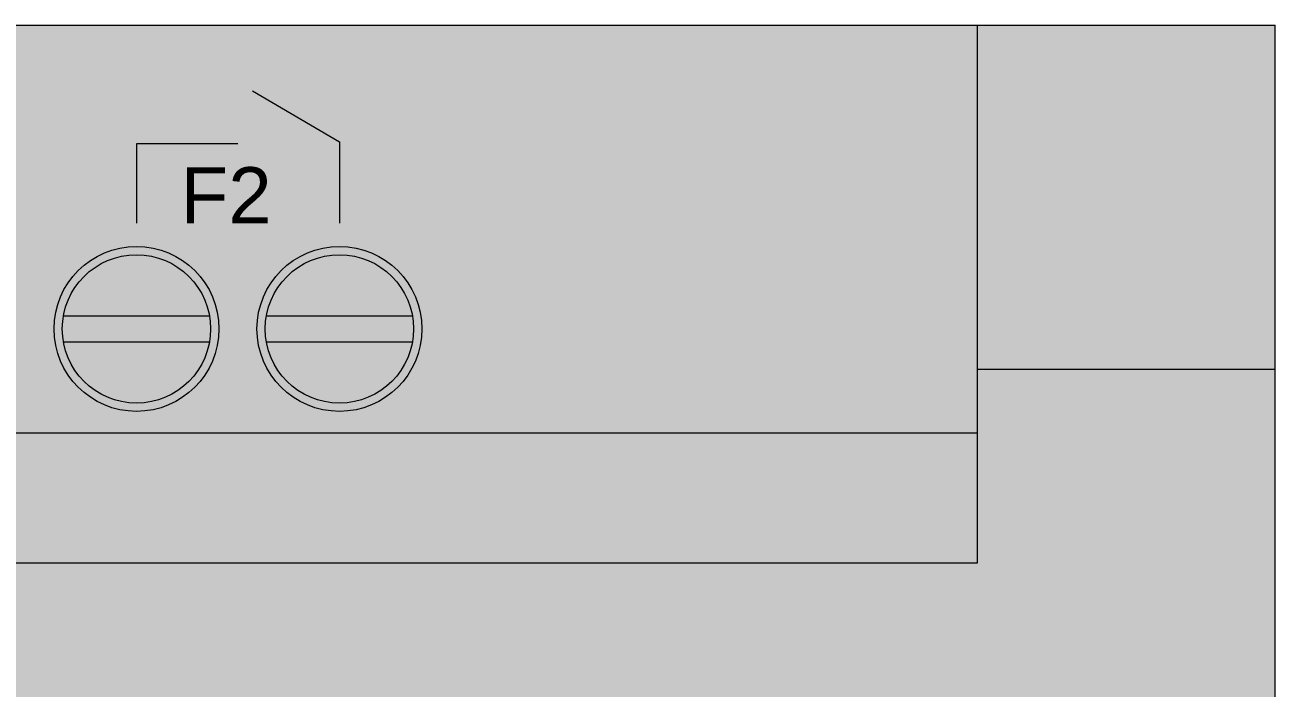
# Model space of a CAD drawing. Header units: millimetres. Extents: x 0 to 212, y 0 to 90.
# Drawn here: x 172.5 to 211.6, y 69.24 to 90 of the extents above; entities that cross this region are included whole.
import ezdxf

# ---------------------------------------------------------------- set-up
doc = ezdxf.new("R2010")
doc.units = ezdxf.units.MM
doc.styles.add('ZENNIO_PRINT', font='arial.ttf')

# ---------------------------------------------------------------- blocks, each defined once
blk = doc.blocks.new('ZENNIO_MAXINBOX_24_COLOURS')
at = {"true_color": 0xd7d9de}
blk.add_hatch(color=254, dxfattribs=at).paths.add_polyline_path([(0, -45), (211.6, -45), (211.6, 45), (0, 45)])
at = {"true_color": 0xcbcdd3}
blk.add_hatch(color=254, dxfattribs=at).paths.add_polyline_path([(9.504, 32.245), (202.283, 32.245), (202.283, 45), (9.504, 45)])
at = {"true_color": 0xe4e5e9}
blk.add_hatch(color=254, dxfattribs=at).paths.add_polyline_path([(202.283, 28.172), (211.6, 28.172), (211.6, 45), (202.283, 45)])
at = {"true_color": 0x5d6365}
h = blk.add_hatch(color=251, dxfattribs=at)
edge = h.paths.add_edge_path()
edge.add_arc((175.984, 35.498), 2.58, 0, 360)
h = blk.add_hatch(color=251, dxfattribs=at)
edge = h.paths.add_edge_path()
edge.add_arc((182.333, 35.498), 2.58, 0, 360)
at = {"true_color": 0xb1b8b9}
h = blk.add_hatch(color=253, dxfattribs=at)
edge = h.paths.add_edge_path()
edge.add_arc((175.984, 35.498), 2.32, 0, 360)
h = blk.add_hatch(color=253, dxfattribs=at)
edge = h.paths.add_edge_path()
edge.add_arc((182.333, 35.498), 2.32, 0, 360)
at = {"true_color": 0x494f50}
for points in [[(173.7, 35.095), (178.268, 35.095), (178.268, 35.901), (173.7, 35.901)], [(180.049, 35.095), (184.617, 35.095), (184.617, 35.901), (180.049, 35.901)]]:
    blk.add_hatch(color=251, dxfattribs=at).paths.add_polyline_path(points)
at = {"true_color": 0xb9bcc3}
blk.add_hatch(color=9, dxfattribs=at).paths.add_polyline_path([(9.504, 28.172), (202.283, 28.172), (202.283, 32.245), (9.504, 32.245)])
at = {"true_color": 0xdcdee2}
blk.add_hatch(color=254, dxfattribs=at).paths.add_polyline_path([(0, 22.571), (211.6, 22.571), (211.6, 28.172), (0, 28.172)])
blk = doc.blocks.new('ZIO-MB24_ENVOLVENTE')
at = {"color": 250, "lineweight": 18, "true_color": 0x3a3d42}
for p, q in [((0, 45), (211.6, 45)), ((202.283, 45), (202.283, 28.172)), ((202.283, 34.234), (211.6, 34.234)), ((9.504, 32.245), (202.283, 32.245)), ((202.283, 28.172), (9.504, 28.172))]:
    blk.add_line(p, q, dxfattribs=at)
for points in [[(211.6, 45), (211.6, -45)], [(173.699, 35.901), (178.269, 35.901)], [(180.048, 35.901), (184.618, 35.901)], [(173.699, 35.095), (178.269, 35.095)], [(180.048, 35.095), (184.618, 35.095)]]:
    blk.add_lwpolyline(points, dxfattribs=at)
for centre, radius in [((175.984, 35.498), 2.58), ((182.333, 35.498), 2.58), ((175.984, 35.498), 2.32), ((182.333, 35.498), 2.32)]:
    blk.add_circle(centre, radius, dxfattribs=at)
blk = doc.blocks.new('ZIO-MB24_SERIGRAFIA')
at = {"lineweight": 15, "true_color": 0x161719}
h = blk.add_hatch(color=250, dxfattribs=at)
h.dxf.hatch_style = 2
h.paths.add_polyline_path([(177.805, 43.215), (176.894, 41.637), (175.982, 43.215)])
at = {"color": 250, "lineweight": 15, "true_color": 0x161719}
for p, q in [((179.618, 42.944), (182.334, 41.346)), ((179.158, 41.283), (175.982, 41.283)), ((175.982, 41.283), (175.982, 38.808)), ((182.334, 41.346), (182.334, 38.808))]:
    blk.add_line(p, q, dxfattribs=at)
at = {"color": 250, "lineweight": 15, "true_color": 0x161719, "style": 'ZENNIO_PRINT'}
blk.add_text('F2', height=1.7525, dxfattribs=at).set_placement((177.359, 38.801))
blk = doc.blocks.new('ZENNIO_MAXINBOX_24_FRONT')
blk.add_blockref('ZENNIO_MAXINBOX_24_COLOURS', (0, 45))
at = {"color": 0}
for name in ['ZIO-MB24_ENVOLVENTE', 'ZIO-MB24_SERIGRAFIA']:
    blk.add_blockref(name, (0, 45), dxfattribs=at)

msp = doc.modelspace()

# ---------------------------------------------------------------- block references
msp.add_blockref('ZENNIO_MAXINBOX_24_FRONT', (0, 0))

doc.saveas('drawing.dxf')
